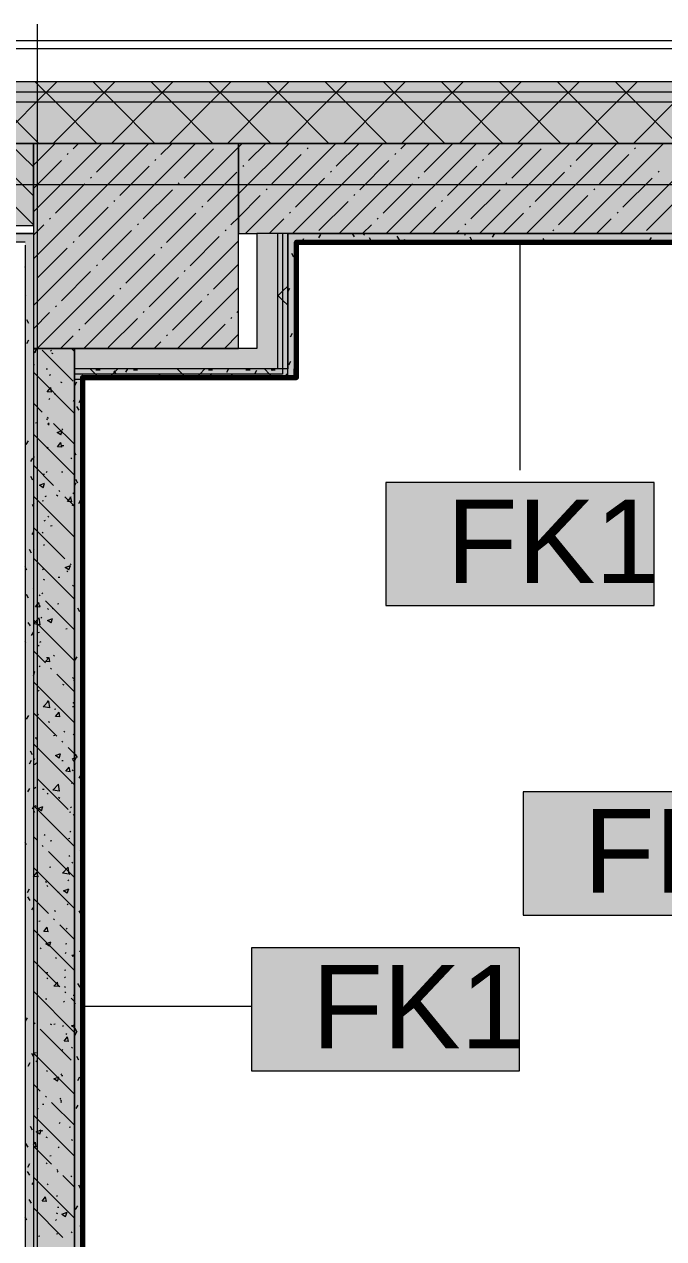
# Model space of a CAD drawing. Header units: millimetres. Extents: x -3817 to 677485, y -22715 to 103890.
# Drawn here: x 80871 to 82430, y 26342 to 29301 of the extents above; entities that cross this region are included whole.
import ezdxf

# ---------------------------------------------------------------- set-up
doc = ezdxf.new("R2010")
doc.units = ezdxf.units.MM
doc.layers.add('PDF _Геометрия', color=7, linetype='Continuous', true_color=0x1d1d1d)
doc.layers.add('PDF _Сплошная заливка', color=7, linetype='Continuous', true_color=0xffffff)
doc.layers.add('PDF _Текст', color=7, linetype='Continuous')
doc.styles.add('PDF GOST-Common', font='arial.ttf')

msp = doc.modelspace()

# ---------------------------------------------------------------- hatches: boundary and pattern name
at = {"layer": 'PDF _Сплошная заливка', "transparency": 33554559}
h = msp.add_hatch(color=256, dxfattribs=at)
h.paths.add_polyline_path([(85213.3, 29111.3), (85213.3, 29161.3), (80593.3, 29161.3), (80593.3, 29111.3), (84533.7, 29111.3)], flags=0)
h.paths.add_polyline_path([(70803.3, 29111.3), (71053.3, 29111.3), (71053.3, 29161.3), (68453.3, 29161.3), (68453.3, 29111.3), (70432.2, 29111.3)], flags=0)
h.paths.add_polyline_path([(73153.3, 29111.3), (74493.3, 29111.3), (74493.3, 29161.3), (73153.3, 29161.3)], flags=0)
h.paths.add_polyline_path([(77111.9, 29111.3), (77493.3, 29111.3), (77493.3, 29161.3), (76593.3, 29161.3), (76593.3, 29111.3)], flags=0)
h.paths.add_polyline_path([(60248.3, 29111.3), (61303.3, 29111.3), (61303.3, 29161.3), (60248.3, 29161.3)], flags=0)
h.paths.add_polyline_path([(66403.3, 29111.3), (67353.3, 29111.3), (67353.3, 29161.3), (66403.3, 29161.3)], flags=0)
h.paths.add_polyline_path([(57815.1, 29111.3), (57948.3, 29111.3), (57948.3, 29161.3), (57103.3, 29161.3), (57103.3, 29111.3), (57444.1, 29111.3)], flags=0)
h.paths.add_polyline_path([(51103.3, 29111.3), (52003.3, 29111.3), (52003.3, 29161.3), (51103.3, 29161.3)], flags=0)
h.paths.add_polyline_path([(55003.3, 29111.3), (55003.3, 29161.3), (54103.3, 29161.3), (54104.2, 29111.3), (54846.4, 29111.3)], flags=0)
h.paths.add_polyline_path([(49003.3, 29111.3), (49003.3, 29161.3), (47903.3, 29161.3), (47903.3, 29111.3), (48909, 29111.3)], flags=0)
h.paths.add_polyline_path([(44803.3, 29111.3), (44803.3, 29161.3), (42403.3, 29161.3), (42403.3, 29111.3), (44455.9, 29111.3)], flags=0)
h = msp.add_hatch(color=256, dxfattribs=at)
h.paths.add_polyline_path([(85213.3, 29011.3), (85213.3, 29111.3), (80593.3, 29111.3), (80593.3, 29011.3), (84533.7, 29011.3)], flags=0)
h.paths.add_polyline_path([(77493.3, 29011.3), (77493.3, 29111.3), (76593.3, 29111.3), (76593.3, 29011.3), (77111.9, 29011.3)], flags=0)
h.paths.add_polyline_path([(67353.3, 29011.3), (67353.3, 29013.3), (67321.3, 29013.3), (67321.3, 29021.3), (67353.3, 29021.3), (67353.3, 29111.3), (66403.3, 29111.3), (66403.3, 29011.3), (67321.3, 29011.3)], flags=0)
h.paths.add_polyline_path([(68485.3, 29011.3), (71053.3, 29011.3), (71053.3, 29111.3), (68453.3, 29111.3), (68453.3, 29021.3), (68485.3, 29021.3), (68485.3, 29013.3), (68453.3, 29011.3)], flags=0)
h.paths.add_polyline_path([(74283.3, 29011.3), (74493.3, 29011.3), (74493.3, 29111.3), (73153.3, 29111.3), (73153.3, 29011.3), (74143.2, 29011.3)], flags=0)
h.paths.add_polyline_path([(54403.3, 29011.3), (55003.3, 29011.3), (55003.3, 29111.3), (54103.3, 29111.3), (54104.2, 29011.3)], flags=0)
h.paths.add_polyline_path([(60783.9, 29011.3), (61303.3, 29011.3), (61303.3, 29111.3), (60248.3, 29111.3), (60248.3, 29011.3), (60412.8, 29011.3)], flags=0)
h.paths.add_polyline_path([(51103.3, 29011.3), (52003.3, 29011.3), (52003.3, 29111.3), (51103.3, 29111.3)], flags=0)
h.paths.add_polyline_path([(57103.3, 29011.3), (57948.3, 29011.3), (57948.3, 29111.3), (57103.3, 29111.3)], flags=0)
h.paths.add_polyline_path([(48403.3, 29011.3), (49003.3, 29011.3), (49003.3, 29111.3), (47903.3, 29111.3), (47903.3, 29011.3), (48166.8, 29011.3)], flags=0)
h.paths.add_polyline_path([(44803.3, 29011.3), (44803.3, 29111.3), (42403.3, 29111.3), (42403.3, 29011.3), (44455.9, 29011.3)], flags=0)
h = msp.add_hatch(color=256, dxfattribs=at)
h.paths.add_polyline_path([(80822.8, 28811.3), (80893.3, 28811.3), (80893.3, 29011.3), (80593.3, 29011.3), (80593.3, 28811.3)], flags=0)
h.paths.add_polyline_path([(73783.3, 28811.3), (73783.3, 29011.3), (73153.3, 29011.3), (73153.3, 28811.3), (73401, 28811.3)], flags=0)
h.paths.add_polyline_path([(74493.3, 28811.3), (74493.3, 29011.3), (74283.3, 29011.3), (74283.3, 28811.3)], flags=0)
h.paths.add_polyline_path([(76593.3, 28811.3), (76993.3, 28811.3), (76993.3, 29011.3), (76593.3, 29011.3)], flags=0)
h.paths.add_polyline_path([(68553.3, 28811.3), (70553.3, 28811.3), (70553.3, 29011.3), (68449.3, 29011.3), (68449.3, 28811.3)], flags=0)
h.paths.add_polyline_path([(67303.3, 28811.3), (67303.3, 29011.3), (67003.3, 29011.3), (67003.3, 28811.3), (67092.4, 28811.3)], flags=0)
h.paths.add_polyline_path([(60248.3, 28811.3), (60378.3, 28811.3), (60378.3, 29008.8), (60978.3, 29008.8), (60978.3, 28811.3), (61303.3, 28811.3), (61303.3, 29011.3), (60248.3, 29011.3), (60248.3, 28992.2)], flags=0)
h.paths.add_polyline_path([(54103.3, 28811.3), (54403.3, 28811.3), (54403.3, 29011.3), (54103.3, 29011.3)], flags=0)
h.paths.add_polyline_path([(57948.3, 28811.3), (57948.3, 29011.3), (57103.3, 29011.3), (57103.3, 28811.3), (57815.1, 28811.3)], flags=0)
h.paths.add_polyline_path([(43003.3, 28811.3), (44803.3, 28811.3), (44803.3, 29011.3), (43003.3, 29011.3)], flags=0)
h.paths.add_polyline_path([(52003.3, 28811.3), (52003.3, 29011.3), (51103.3, 29011.3), (51103.3, 28811.3), (51877.7, 28811.3)], flags=0)
h.paths.add_polyline_path([(47903.3, 28811.3), (48403.3, 28811.3), (48403.3, 29011.3), (47903.3, 29011.3)], flags=0)
for points in [[(80893.3, 28511.3), (81393.3, 28511.3), (81393.3, 29011.3), (80893.3, 29011.3), (80893.3, 28709.7)], [(83049.3, 28791.3), (83223.3, 28791.3), (83223.3, 28901.3), (84443.3, 28901.3), (84443.3, 29011.3), (81393.3, 29011.3), (81393.3, 28791.3), (81565, 28791.3)], [(80873.3, 24731.3), (80893.3, 24731.3), (80893.3, 28791.3), (80873.3, 28791.3), (80873.3, 24739.3)], [(81500.8, 28448.8), (81513.3, 28448.8), (81513.3, 28791.3), (81500.8, 28791.3), (81500.8, 28461.3)], [(81546.3, 28771.3), (83173.3, 28771.3), (83173.3, 28791.3), (81533.3, 28791.3), (81533.3, 28771.3)], [(81533.3, 28441.3), (81533.3, 28461.3), (80993.3, 28461.3), (80993.3, 28441.3), (81013.3, 28441.3)], [(80993.3, 25131.3), (81013.3, 25131.3), (81013.3, 28441.3), (80993.3, 28441.3), (80993.3, 27014.1)]]:
    msp.add_hatch(color=256, dxfattribs=at).paths.add_polyline_path(points)

# ---------------------------------------------------------------- linework, layer by layer
at = {"layer": 'PDF _Геометрия', "color": 253, "lineweight": 9, "true_color": 0xaaaaaa}
for points in [[(80903.3, 24972), (80903.3, 26801.5), (80903.3, 29301.5)], [(80408.8, 28911.3), (82443.3, 28911.3), (84943.3, 28911.3)]]:
    msp.add_lwpolyline(points, dxfattribs=at)
at = {"layer": 'PDF _Геометрия', "color": 9, "lineweight": 9, "true_color": 0xc0c0c0}
for points in [[(85453.3, 25749.3), (85371.3, 25749.3), (85371.3, 29261.3), (85366.3, 29261.3), (85213.3, 29261.3), (80593.3, 29261.3), (80593.3, 29011.3), (80593.3, 28811.3), (80893.3, 28811.3), (80893.3, 29011.3), (85213.3, 29011.3), (85213.3, 25591.3), (85363.3, 25591.3)], [(84343.3, 29011.3), (81393.3, 29011.3), (81393.3, 28791.3), (81438.3, 28791.3), (81438.3, 28511.3), (80993.3, 28511.3), (80993.3, 28436.3), (81513.3, 28436.3), (81513.3, 28448.8), (81513.3, 28511.3), (81513.3, 28791.3), (83173.3, 28791.3)], [(80893.3, 28811.3), (80893.3, 28791.3), (80573.3, 28791.3), (80593.3, 28791.3), (80593.3, 28771.3), (80593.3, 28791.3), (80873.3, 28791.3), (80893.3, 28791.3), (80893.3, 24731.3), (80893.3, 24711.3), (78723.3, 24711.3), (80893.3, 24711.3)], [(83173.3, 28791.3), (81533.3, 28791.3), (81513.3, 28791.3), (81513.3, 28461.3), (80993.3, 28461.3), (80993.3, 28441.3), (80993.3, 25131.3)], [(81533.3, 28441.3), (81533.3, 28461.3)]]:
    msp.add_lwpolyline(points, dxfattribs=at)
at = {"layer": 'PDF _Геометрия', "color": 7, "lineweight": 9}
for points in [[(85213.3, 29161.3), (85213.3, 29241.3), (80593.3, 29241.3)], [(85213.3, 29111.3), (85213.3, 29161.3), (80593.3, 29161.3)], [(85453.3, 25670.3), (85292.3, 25670.3), (85292.3, 29136.3), (80593.3, 29136.3)], [(85213.3, 29011.3), (85213.3, 29111.3), (80593.3, 29111.3)], [(80593.3, 28771.3), (80852.3, 28771.3), (80873.3, 28771.3)], [(81513.3, 28791.3), (81500.8, 28791.3), (81500.8, 28511.3), (81500.8, 28461.3), (81500.8, 28448.8), (80993.3, 28448.8)], [(81500.8, 28791.3), (81488.3, 28791.3), (81488.3, 28511.3), (81488.3, 28461.3), (80993.3, 28461.3)], [(81488.3, 28791.3), (81438.3, 28791.3)], [(81533.3, 28771.3), (81546.3, 28771.3), (83152.3, 28771.3)], [(82079.3, 28770.8), (82079.3, 28215)], [(80873.3, 28763.3), (80873.3, 24739.3)], [(81533.3, 28461.3), (81533.3, 28770.3)], [(81013.3, 28441.3), (81533.3, 28441.3)], [(81013.3, 25131.3), (81013.3, 25144.4), (81013.3, 28440.3)], [(81013.8, 26908.6), (81424.7, 26908.6)]]:
    msp.add_lwpolyline(points, dxfattribs=at)
at = {"layer": 'PDF _Геометрия', "lineweight": 9}
for points in [[(80893.3, 28883), (80764.9, 29011.3), (80664.9, 29111.3), (80614.9, 29161.3)], [(80906.3, 29011.3), (80806.3, 29111.3), (80756.3, 29161.3)], [(80800.5, 29011.3), (80900.5, 29111.3), (80950.5, 29161.3)], [(81047.8, 29011.3), (80947.8, 29111.3), (80897.8, 29161.3)], [(80942, 29011.3), (81042, 29111.3), (81092, 29161.3)], [(81189.2, 29011.3), (81089.2, 29111.3), (81039.2, 29161.3)], [(81083.4, 29011.3), (81183.4, 29111.3), (81233.4, 29161.3)], [(81330.6, 29011.3), (81230.6, 29111.3), (81180.6, 29161.3)], [(81224.8, 29011.3), (81324.8, 29111.3), (81374.8, 29161.3)], [(81472, 29011.3), (81372, 29111.3), (81322, 29161.3)], [(81366.2, 29011.3), (81466.2, 29111.3), (81516.2, 29161.3)], [(81613.4, 29011.3), (81513.4, 29111.3), (81463.4, 29161.3)], [(81507.6, 29011.3), (81607.6, 29111.3), (81657.6, 29161.3)], [(81754.9, 29011.3), (81654.9, 29111.3), (81604.9, 29161.3)], [(81649.1, 29011.3), (81749.1, 29111.3), (81799.1, 29161.3)], [(81896.3, 29011.3), (81796.3, 29111.3), (81746.3, 29161.3)], [(81790.5, 29011.3), (81890.5, 29111.3), (81940.5, 29161.3)], [(82037.7, 29011.3), (81937.7, 29111.3), (81887.7, 29161.3)], [(81931.9, 29011.3), (82031.9, 29111.3), (82081.9, 29161.3)], [(82179.1, 29011.3), (82079.1, 29111.3), (82029.1, 29161.3)], [(82073.3, 29011.3), (82173.3, 29111.3), (82223.3, 29161.3)], [(82320.5, 29011.3), (82220.5, 29111.3), (82170.5, 29161.3)], [(82214.7, 29011.3), (82314.7, 29111.3), (82364.7, 29161.3)], [(82462, 29011.3), (82362, 29111.3), (82312, 29161.3)], [(82356.2, 29011.3), (82456.2, 29111.3), (82506.2, 29161.3)], [(80893.3, 28812.3), (80694.2, 29011.3)], [(80893.3, 28953.7), (80835.6, 29011.3)], [(80893.3, 28958.2), (80946.4, 29011.3)], [(80893.3, 28844.2), (81060.5, 29011.3)], [(80893.3, 28730.1), (81174.5, 29011.3)], [(80893.3, 28616.1), (81288.6, 29011.3)], [(80902.6, 28511.3), (81393.3, 29002), (81402.6, 29011.3)], [(80990.1, 28998), (81003.4, 29011.3)], [(81016.7, 28511.3), (81393.3, 28888), (81516.7, 29011.3)], [(81047.2, 28941), (81117.5, 29011.3)], [(81204, 28983.8), (81231.5, 29011.3)], [(81410.7, 28791.3), (81630.7, 29011.3)], [(81417.8, 28969.5), (81459.6, 29011.3)], [(81524.8, 28791.3), (81744.8, 29011.3)], [(81631.7, 28955.3), (81687.7, 29011.3)], [(81638.8, 28791.3), (81858.8, 29011.3)], [(81752.9, 28791.3), (81972.9, 29011.3)], [(81788.5, 28998), (81801.8, 29011.3)], [(81845.5, 28941), (81915.8, 29011.3)], [(81866.9, 28791.3), (82086.9, 29011.3)], [(81981, 28791.3), (82201, 29011.3)], [(82002.3, 28983.8), (82029.9, 29011.3)], [(82095, 28791.3), (82315, 29011.3)], [(82209.1, 28791.3), (82429.1, 29011.3)], [(82216.2, 28969.5), (82258, 29011.3)], [(82323.1, 28791.3), (82543.1, 29011.3)], [(80975.9, 28983.8), (80978.2, 28986.2)], [(81261, 28926.8), (81332.3, 28998)], [(81474.8, 28912.5), (81546.1, 28983.8)], [(81560.4, 28998), (81562.7, 29000.4)], [(81774.2, 28983.8), (81776.6, 28986.2)], [(82059.3, 28926.8), (82130.6, 28998)], [(82273.2, 28912.5), (82344.5, 28983.8)], [(82358.7, 28998), (82361.1, 29000.4)], [(80893.3, 28901.2), (80961.6, 28969.5)], [(81104.2, 28884), (81175.5, 28955.3)], [(81189.7, 28969.5), (81192.1, 28971.9)], [(81403.6, 28955.3), (81405.9, 28957.6)], [(81688.7, 28898.3), (81760, 28969.5)], [(81902.5, 28884), (81973.8, 28955.3)], [(81988.1, 28969.5), (81990.4, 28971.9)], [(82201.9, 28955.3), (82204.3, 28957.6)], [(81032.9, 28926.8), (81035.3, 28929.1)], [(81318, 28869.7), (81389.3, 28941)], [(81531.9, 28855.5), (81603.1, 28926.8)], [(81617.4, 28941), (81619.8, 28943.4)], [(81831.2, 28926.8), (81833.6, 28929.1)], [(82116.4, 28869.7), (82187.6, 28941)], [(82330.2, 28855.5), (82401.5, 28926.8)], [(82415.7, 28941), (82418.1, 28943.4)], [(80947.4, 28841.2), (81018.6, 28912.5)], [(81161.2, 28827), (81232.5, 28898.3)], [(81246.7, 28912.5), (81249.1, 28914.9)], [(81460.6, 28898.3), (81463, 28900.6)], [(81745.7, 28841.2), (81817, 28912.5)], [(81959.6, 28827), (82030.8, 28898.3)], [(82045.1, 28912.5), (82047.5, 28914.9)], [(82258.9, 28898.3), (82261.3, 28900.6)], [(81089.9, 28869.7), (81092.3, 28872.1)], [(81375, 28812.7), (81393.3, 28830.9), (81446.3, 28884)], [(81588.9, 28798.5), (81660.2, 28869.7)], [(81674.4, 28884), (81676.8, 28886.4)], [(81888.3, 28869.7), (81890.6, 28872.1)], [(82173.4, 28812.7), (82244.7, 28884)], [(82387.2, 28798.5), (82458.5, 28869.7)], [(81004.4, 28784.2), (81075.7, 28855.5)], [(81218.2, 28769.9), (81289.5, 28841.2)], [(81303.8, 28855.5), (81306.1, 28857.9)], [(81517.6, 28841.2), (81520, 28843.6)], [(81809.9, 28791.3), (81874, 28855.5)], [(82038, 28791.3), (82087.9, 28841.2)], [(82102.1, 28855.5), (82104.5, 28857.9)], [(82316, 28841.2), (82318.3, 28843.6)], [(80893.3, 28787.1), (80918.9, 28812.7)], [(80933.1, 28827), (80935.5, 28829.3)], [(81147, 28812.7), (81149.3, 28815.1)], [(81360.8, 28798.5), (81363.2, 28800.8)], [(81467.7, 28791.3), (81503.4, 28827)], [(81695.8, 28791.3), (81717.2, 28812.7)], [(81731.5, 28827), (81733.8, 28829.3)], [(81945.3, 28812.7), (81947.7, 28815.1)], [(82159.1, 28798.5), (82161.5, 28800.8)], [(82266.1, 28791.3), (82301.7, 28827)], [(80990.1, 28769.9), (80992.5, 28772.3)], [(81061.4, 28727.2), (81132.7, 28798.5)], [(81130.7, 28511.3), (81393.3, 28773.9)], [(81275.3, 28712.9), (81346.5, 28784.2)], [(81923.9, 28791.3), (81931, 28798.5)], [(80904.6, 28684.4), (80975.9, 28755.7)], [(81118.4, 28670.2), (81189.7, 28741.4)], [(81204, 28755.7), (81206.3, 28758.1)], [(81047.2, 28712.9), (81049.5, 28715.3)], [(81332.3, 28655.9), (81393.3, 28716.9)], [(80961.6, 28627.4), (81032.9, 28698.7)], [(81175.5, 28613.1), (81246.7, 28684.4)], [(81261, 28698.7), (81263.4, 28701)], [(81104.2, 28655.9), (81106.6, 28658.3)], [(81244.8, 28511.3), (81393.3, 28659.9)], [(81488.3, 28638.4), (81500.8, 28650.9), (81513.3, 28663.4)], [(81018.6, 28570.4), (81089.9, 28641.6)], [(81232.5, 28556.1), (81303.8, 28627.4)], [(81318, 28641.6), (81320.4, 28644)], [(81513.3, 28616.6), (81500.8, 28629.1), (81488.3, 28641.6)], [(80893.3, 28559), (80933.1, 28598.9)], [(80947.4, 28613.1), (80949.7, 28615.5)], [(81161.2, 28598.9), (81163.6, 28601.2)], [(81389.3, 28598.9), (81393.3, 28602.8)], [(81075.7, 28513.3), (81147, 28584.6)], [(81301.8, 28511.3), (81360.8, 28570.4)], [(81375, 28584.6), (81377.4, 28587)], [(80959.6, 28511.3), (80990.1, 28541.8)], [(81004.4, 28556.1), (81006.8, 28558.5)], [(81218.2, 28541.8), (81220.6, 28544.2)], [(81358.8, 28511.3), (81393.3, 28545.8)], [(81187.7, 28511.3), (81204, 28527.6)], [(81057.1, 28436.3), (81044.6, 28448.8), (81032.1, 28461.3)], [(81074.1, 28436.3), (81086.6, 28448.8), (81099.1, 28461.3)], [(81269.2, 28436.3), (81256.7, 28448.8), (81244.2, 28461.3)], [(81286.2, 28436.3), (81298.7, 28448.8), (81311.2, 28461.3)], [(81481.3, 28436.3), (81468.8, 28448.8), (81456.3, 28461.3)], [(81498.3, 28436.3), (81510.8, 28448.8), (81513.3, 28451.3)]]:
    msp.add_lwpolyline(points, dxfattribs=at)
at = {"layer": 'PDF _Геометрия', "color": 7, "lineweight": 9}
for points in [[(80893.3, 29011.3), (80593.3, 29011.3)], [(81393.3, 28511.3), (81393.3, 29011.3), (80893.3, 29011.3), (80893.3, 28511.3)], [(82405.9, 28184.9), (81752.7, 28184.9), (81752.7, 27884.9), (82405.9, 27884.9)], [(82740.3, 27430.3), (82087.1, 27430.3), (82087.1, 27130.3), (82740.3, 27130.3)], [(82077.8, 27050.5), (81424.7, 27050.5), (81424.7, 26750.5), (82077.8, 26750.5)]]:
    msp.add_lwpolyline(points, close=True, dxfattribs=at)
at = {"layer": 'PDF _Геометрия', "color": 231, "lineweight": 70, "true_color": 0xff80c0}
for points in [[(81493.3, 24731.3), (81493.3, 24732.3), (81414.3, 24732.3), (81414.3, 25131.3), (81414.3, 25132.3), (81014.3, 25132.3), (81014.3, 28440.3), (81013.3, 28440.3), (81533.3, 28440.3), (81534.3, 28440.3), (81534.3, 28770.3), (83152.3, 28770.3), (83152.3, 28511.3), (83153.3, 28511.3), (83153.3, 28771.3)], [(81533.3, 28461.3), (81533.3, 28441.3)]]:
    msp.add_lwpolyline(points, dxfattribs=at)
at = {"layer": 'PDF _Геометрия', "color": 231, "lineweight": 9, "true_color": 0xff80c0}
for points in [[(83153.3, 28771.3), (83152.3, 28771.3), (81546.3, 28771.3), (81533.3, 28771.3), (81533.3, 28770.3), (81533.3, 28461.3)], [(81533.3, 28441.3), (81013.3, 28441.3), (81013.3, 28440.3), (81013.3, 25144.4), (81013.3, 25131.3), (81014.3, 25131.3)]]:
    msp.add_lwpolyline(points, dxfattribs=at)
at = {"layer": 'PDF _Геометрия', "color": 253, "lineweight": 9, "true_color": 0x9b9b9b}
for points in [[(81551.8, 28778.2), (81547.8, 28771.3)], [(81593.4, 28789.3), (81588.4, 28780.6)], [(81675.7, 28783.5), (81671.2, 28791.3)], [(81700.1, 28791.3), (81698, 28787.7)], [(81717.3, 28772.4), (81712.3, 28781.1)], [(81785.4, 28776.5), (81780.3, 28785.2)], [(81797.5, 28777.1), (81794.2, 28771.3)], [(81823.5, 28771.3), (81822, 28774)], [(81865.5, 28773), (81864.6, 28771.3)], [(81946.5, 28791.3), (81943.8, 28786.6)], [(81963.1, 28773.5), (81958, 28782.2)], [(82016.8, 28791.2), (82011.8, 28782.5)], [(82111.3, 28771.9), (82110.9, 28771.3)], [(82140.3, 28771.3), (82135.7, 28779.2)], [(82245.9, 28771.3), (82245.4, 28772.1)], [(82398.6, 28782), (82393.6, 28773.2)], [(81528.5, 28733.7), (81523.4, 28742.4)], [(80874.5, 28708.1), (80873.3, 28710.4)], [(81517.2, 28657.3), (81513.3, 28650.5)], [(80874.4, 28641.3), (80873.3, 28639.3)], [(81533.3, 28603.5), (81531.6, 28606.4)], [(80882.7, 28572.1), (80877.7, 28580.8)], [(81524.3, 28547.7), (81519.2, 28539)], [(80881.5, 28531.6), (80876.5, 28522.9)], [(81514.3, 28514.4), (81513.3, 28516.2)], [(81520.2, 28479.6), (81515.2, 28470.9)], [(81045.7, 28459.4), (81055.8, 28459.4)], [(81095, 28448.3), (81089.9, 28457)], [(81122.5, 28461.3), (81118.1, 28453.8)], [(81134.2, 28441.3), (81131.6, 28445.8)], [(81137.2, 28459.4), (81147.2, 28459.4)], [(81204.6, 28441.3), (81199.6, 28449.9)], [(81320.1, 28459.4), (81330.1, 28459.4)], [(81327.2, 28450.3), (81322.2, 28441.5)], [(81368.8, 28461.3), (81363.8, 28452.7)], [(81380.5, 28441.3), (81377.3, 28446.9)], [(81411.5, 28459.4), (81421.6, 28459.4)], [(81436.9, 28457.3), (81431.9, 28448.6)], [(81472.5, 28459.4), (81482.5, 28459.4)], [(81476.8, 28457.5), (81474.6, 28461.3)], [(80998.2, 28429), (80993.3, 28420.4)], [(81009.4, 28387.4), (81004.4, 28378.7)], [(81013.3, 28406.9), (81010.8, 28411.2)], [(81004.6, 28360.9), (80999.6, 28369.6)], [(80993.3, 28337.5), (80994.8, 28337.5)], [(80993.5, 28319.3), (80993.3, 28319.6)], [(80880.4, 28285.9), (80875.4, 28277.2)], [(80993.3, 28276.5), (80994.8, 28276.5)], [(80891.6, 28244.3), (80886.5, 28235.5)], [(80997.6, 28251.2), (80993.3, 28258.7)], [(80892, 28190.3), (80886.9, 28199)], [(80993.3, 28185.1), (80994.8, 28185.1)], [(80997.1, 28183.3), (80993.3, 28176.6)], [(81001.6, 28183.2), (80996.6, 28191.9)], [(80893.3, 28127.1), (80891, 28130.9)], [(81008.3, 28141.7), (81003.3, 28132.9)], [(80893.3, 28064.3), (80889.5, 28057.8)], [(80889, 28012.6), (80884, 28021.3)], [(80993.3, 28002.2), (80994.8, 28002.2)], [(80877.8, 27970.9), (80873.3, 27978.8)], [(80993.3, 27941.3), (80994.8, 27941.3)], [(80881.9, 27902.9), (80876.9, 27911.6)], [(81006.8, 27869.4), (81001.8, 27878.1)], [(80886, 27834.9), (80881, 27843.6)], [(80993.3, 27849.8), (80994.8, 27849.8)], [(80874.8, 27793.2), (80873.3, 27796)], [(80893.3, 27820.5), (80888.4, 27812.1)], [(80999, 27759.9), (80994, 27751.1)], [(81013.3, 27736.4), (81010, 27742.1)], [(80993.3, 27666.9), (80994.8, 27666.9)], [(80881.2, 27616.7), (80876.2, 27608)], [(80993.3, 27606), (80994.8, 27606)], [(80891.2, 27521.1), (80886.1, 27529.8)], [(80888.3, 27507.1), (80883.2, 27498.3)], [(80993.3, 27514.5), (80994.8, 27514.5)], [(80997.9, 27514.1), (80993.3, 27506)], [(81000.8, 27514), (80995.8, 27522.7)], [(81009.1, 27472.5), (81004.1, 27463.8)], [(80884.2, 27439), (80879.2, 27430.3)], [(80893.3, 27393.8), (80890.3, 27388.7)], [(81013.3, 27357.8), (81011.1, 27354.1)], [(80993.3, 27331.7), (80994.8, 27331.7)], [(80877, 27301.8), (80873.3, 27308.3)], [(81012.1, 27294.8), (81007.1, 27286.1)], [(80993.3, 27270.7), (80994.8, 27270.7)], [(80883.1, 27193.3), (80878.1, 27184.6)], [(80885.2, 27165.7), (80880.2, 27174.4)], [(80993.3, 27179.3), (80994.8, 27179.3)], [(80893.3, 27149.9), (80889.2, 27142.9)], [(81010.1, 27132.2), (81005.1, 27140.9)], [(81013.3, 27065.8), (81009.2, 27072.9)], [(81011, 27049.1), (81006, 27040.3)], [(80993.3, 26996.4), (80994.8, 26996.4)], [(81013.3, 27004.8), (81013.2, 27004.9)], [(81007.1, 26954.5), (81002.1, 26963.2)], [(80993.3, 26935.4), (80994.8, 26935.4)], [(80996, 26912.9), (80993.3, 26917.6)], [(80877.9, 26879.5), (80873.3, 26871.5)], [(81000, 26844.9), (80995, 26853.6)], [(80993.3, 26844), (80994.8, 26844)], [(80998.7, 26845), (80993.7, 26836.2)], [(80873.8, 26811.5), (80873.3, 26810.5)], [(80893.3, 26786), (80889.4, 26792.6)], [(80885, 26769.8), (80880, 26761.1)], [(81004.1, 26776.8), (80999.1, 26785.5)], [(81005.8, 26735.3), (81000.8, 26726.6)], [(80993.3, 26661.1), (80994.8, 26661.1)], [(81001.7, 26667.2), (80996.7, 26658.5)], [(80891.5, 26606.2), (80886.4, 26614.9)], [(81012.9, 26625.6), (81007.9, 26616.9)], [(80993.3, 26600.1), (80994.8, 26600.1)], [(80880.3, 26564.6), (80875.3, 26573.3)], [(80883.9, 26524.1), (80878.9, 26515.4)], [(80884.4, 26496.5), (80879.4, 26505.2)], [(80993.3, 26508.7), (80994.8, 26508.7)], [(80893.3, 26479.4), (80890, 26473.8)], [(81009.3, 26463.1), (81004.3, 26471.8)], [(80888.5, 26428.5), (80883.4, 26437.2)], [(81000.6, 26421.5), (80995.6, 26412.8)], [(80877.3, 26386.9), (80873.3, 26393.9)], [(81011.8, 26379.9), (81006.8, 26371.2)]]:
    msp.add_lwpolyline(points, dxfattribs=at)
at = {"layer": 'PDF _Геометрия', "color": 252, "lineweight": 9, "true_color": 0x878787}
for points in [[(80893.3, 28509.1), (80899, 28511.3)], [(80897.4, 28501.3), (80900.8, 28511.3)], [(80990.5, 28431.5), (80915.1, 28506.9)], [(80935.3, 28505.4), (80937.9, 28507.4)], [(80993.3, 28504.1), (80986, 28511.3)], [(80893.3, 28504.2), (80897.4, 28501.4)], [(80937.6, 28500.8), (80940.5, 28499)], [(80993.3, 28353.2), (80893.3, 28453.2)], [(80893.7, 28473), (80896.2, 28470.7)], [(80924.6, 28461.4), (80927.9, 28461.9)], [(80933.1, 28446.2), (80935.8, 28448.2)], [(80992, 28470.3), (80993.3, 28470.4)], [(80937.7, 28404.8), (80927.1, 28405.7), (80935.7, 28415.9)], [(80937.7, 28404.7), (80935.7, 28415.8)], [(80959.7, 28430.3), (80962.5, 28428.5)], [(80931, 28387), (80933.6, 28389)], [(80945.2, 28400.2), (80948.5, 28400.6)], [(80915.1, 28356), (80893.3, 28377.8)], [(80990.1, 28384.7), (80992.6, 28382.5)], [(80898.4, 28330), (80901.7, 28330.5)], [(80925.1, 28339.5), (80927.9, 28337.7)], [(80930.1, 28341), (80927.6, 28343.5)], [(80928.8, 28327.8), (80931.5, 28329.8)], [(80929, 28327.9), (80931.5, 28325.6)], [(80993.3, 28277.8), (80942.7, 28328.4)], [(80993.3, 28202.4), (80893.3, 28302.4)], [(80960.3, 28300.9), (80951.5, 28306.8), (80963.9, 28311.6)], [(80960.3, 28300.8), (80963.9, 28311.5)], [(80962.5, 28315.6), (80965.4, 28313.8)], [(80926.6, 28268.6), (80929.3, 28270.7)], [(80962.4, 28271), (80951.8, 28271.9), (80960.3, 28282.2)], [(80962.4, 28271), (80960.4, 28282.1)], [(80963.9, 28274.7), (80967.3, 28275.1)], [(80893.3, 28247.8), (80895.7, 28245.6)], [(80984.6, 28245.1), (80987.4, 28243.3)], [(80942.7, 28177.5), (80893.3, 28227)], [(80924.5, 28209.4), (80927.1, 28211.5)], [(80961.7, 28210.4), (80965, 28210.9)], [(80917, 28171.9), (80908.2, 28177.9), (80920.6, 28182.7)], [(80917.1, 28171.9), (80920.7, 28182.6)], [(80917.2, 28204.6), (80920.5, 28205)], [(80993.3, 28051.5), (80893.3, 28151.5)], [(80922.3, 28150.2), (80925, 28152.3)], [(80950, 28154.2), (80952.8, 28152.4)], [(80957.8, 28162.4), (80955.3, 28164.9)], [(80993.3, 28127), (80970.4, 28149.9)], [(80982.2, 28149.2), (80985.6, 28149.6)], [(80989.6, 28159.6), (80992, 28157.3)], [(80893.3, 28133.9), (80895.4, 28132.6)], [(80914.9, 28140.3), (80918.2, 28140.7)], [(80987.1, 28137.3), (80976.4, 28138.2), (80985, 28148.4)], [(80987.1, 28137.2), (80985, 28148.4)], [(80987.5, 28130.4), (80990.3, 28128.6)], [(80920.1, 28091.1), (80922.8, 28093.1)], [(80928.5, 28102.7), (80931, 28100.5)], [(80970.4, 27999), (80894.9, 28074.4)], [(80914.6, 28063.9), (80917.4, 28062.1)], [(80935.5, 28079), (80938.8, 28079.5)], [(80918, 28031.9), (80920.6, 28033.9)], [(80893.3, 28022.2), (80895.2, 28020.4)], [(80993.3, 27900.6), (80893.3, 28000.6)], [(80915.8, 27972.7), (80918.5, 27974.7)], [(80979.9, 27971.4), (80971.1, 27977.4), (80983.5, 27982.2)], [(80979.9, 27971.4), (80983.5, 27982.1)], [(80985.5, 27983.9), (80982.9, 27986.4)], [(80917.5, 27949.1), (80920.3, 27947.3)], [(80954.2, 27953.6), (80957.5, 27954)], [(80974.9, 27969), (80977.7, 27967.2)], [(80894.9, 27923.6), (80893.3, 27925.2)], [(80913.7, 27913.5), (80916.3, 27915.5)], [(80989, 27934.4), (80991.5, 27932.2)], [(80908.9, 27881), (80898.2, 27881.9), (80906.8, 27892.1)], [(80908.9, 27880.9), (80906.8, 27892)], [(80907.4, 27883.4), (80910.7, 27883.9)], [(80910, 27908.5), (80907.5, 27911)], [(80993.3, 27825.2), (80922.6, 27895.9)], [(80951.9, 27889.3), (80955.3, 27889.7)], [(80909.8, 27837.8), (80894, 27840.3), (80907.8, 27854.7)], [(80909.8, 27837.8), (80907.8, 27854.7)], [(80911.5, 27854.3), (80914.2, 27856.3)], [(80936.6, 27842.5), (80927.8, 27848.5), (80940.2, 27853.2)], [(80928, 27877.6), (80930.4, 27875.3)], [(80936.7, 27842.4), (80940.3, 27853.2)], [(80939.5, 27878.6), (80942.3, 27876.8)], [(80993.3, 27749.8), (80893.3, 27849.8)], [(80972.5, 27828), (80975.8, 27828.5)], [(80893.3, 27796.6), (80894.6, 27795.3)], [(80905.2, 27819.2), (80908.5, 27819.6)], [(80909.3, 27795.1), (80912, 27797.2)], [(80922.6, 27745), (80893.3, 27774.4)], [(80904.9, 27787.8), (80907.7, 27786)], [(80907.2, 27735.9), (80909.8, 27738)], [(80933.5, 27747.2), (80922.9, 27748.1), (80931.5, 27758.4)], [(80925.7, 27757.9), (80929.1, 27758.3)], [(80933.6, 27747.2), (80931.5, 27758.3)], [(80942.4, 27763.9), (80945.2, 27762.1)], [(80893.3, 27722.9), (80897, 27724.3)], [(80893.3, 27713.6), (80893.4, 27713.6)], [(80893.4, 27713.5), (80897, 27724.2)], [(80937.7, 27729.9), (80935.2, 27732.5)], [(80993.3, 27674.4), (80950.3, 27717.4)], [(80988.5, 27709.3), (80991, 27707)], [(80993.3, 27598.9), (80893.3, 27698.9)], [(80905, 27676.7), (80907.7, 27678.8)], [(80964.4, 27693.4), (80967.3, 27691.6)], [(80991.2, 27702.6), (80993.3, 27702.8)], [(80933.3, 27635.2), (80917.5, 27637.7), (80931.4, 27652.1)], [(80927.4, 27652.4), (80929.9, 27650.2)], [(80933.4, 27635.1), (80931.4, 27652)], [(80993.3, 27646.2), (80990.7, 27647.9), (80993.3, 27648.9)], [(80950.3, 27566.5), (80893.3, 27623.5)], [(80902.9, 27617.5), (80905.5, 27619.6)], [(80944.5, 27632.4), (80947.8, 27632.9)], [(80958.2, 27613.5), (80947.6, 27614.4), (80956.2, 27624.6)], [(80958.2, 27613.4), (80956.2, 27624.6)], [(80989, 27638.3), (80992.3, 27638.7)], [(80992.7, 27628.9), (80993.3, 27629.4)], [(80929.8, 27602.5), (80932.6, 27600.7)], [(80893.3, 27570.9), (80894.1, 27570.2)], [(80897.7, 27562.3), (80901, 27562.7)], [(80900.7, 27558.4), (80903.4, 27560.4)], [(80942.2, 27568.2), (80945.5, 27568.6)], [(80967.3, 27578.6), (80970.1, 27576.8)], [(80990.5, 27569.7), (80993.2, 27571.8)], [(80993.3, 27448), (80893.3, 27548)], [(80965.3, 27551.4), (80962.8, 27553.9)], [(80993.3, 27523.5), (80977.9, 27538.8)], [(80894.4, 27512.1), (80897.3, 27510.3)], [(80895.4, 27498), (80898.8, 27498.5)], [(80898.5, 27499.2), (80901.2, 27501.2)], [(80956.2, 27513), (80947.4, 27519), (80959.9, 27523.8)], [(80956.3, 27513), (80959.9, 27523.7)], [(80962.8, 27506.9), (80966.1, 27507.3)], [(80988.3, 27510.5), (80991, 27512.6)], [(80989.4, 27508.1), (80992.2, 27506.3)], [(80982.9, 27479.7), (80972.3, 27480.7), (80980.8, 27490.9)], [(80982.9, 27479.7), (80980.9, 27490.8)], [(80988, 27484.1), (80990.5, 27481.9)], [(80896.4, 27440), (80899, 27442)], [(80977.9, 27388), (80902.5, 27463.4)], [(80956.9, 27432.6), (80941.1, 27435), (80955, 27449.5)], [(80956.9, 27432.5), (80955, 27449.4)], [(80986.2, 27451.4), (80988.8, 27453.4)], [(80916, 27436.8), (80919.3, 27437.2)], [(80926.9, 27427.3), (80929.4, 27425)], [(80954.7, 27417.3), (80957.6, 27415.5)], [(80993.3, 27297.2), (80893.3, 27397.2)], [(80894.2, 27380.8), (80896.9, 27382.8)], [(80897.3, 27397.4), (80900.1, 27395.6)], [(80913, 27384.1), (80904.1, 27390.1), (80916.6, 27394.9)], [(80913, 27384), (80916.6, 27394.8)], [(80981.5, 27381.4), (80984.8, 27381.9)], [(80984, 27392.2), (80986.7, 27394.2)], [(80992.2, 27393.4), (80993.3, 27392.7)], [(80993, 27372.9), (80990.5, 27375.4)], [(80893.3, 27345.3), (80893.6, 27345)], [(80893.3, 27322.5), (80894.7, 27323.6)], [(80902.5, 27312.5), (80893.3, 27321.8)], [(80919.4, 27326.9), (80922.2, 27325.1)], [(80981.9, 27333), (80984.5, 27335)], [(80917.6, 27297.5), (80915.1, 27300)], [(80934.7, 27311.3), (80938.1, 27311.8)], [(80979.3, 27317.2), (80982.6, 27317.6)], [(80993.3, 27221.8), (80930.1, 27284.9)], [(80979.7, 27273.8), (80982.3, 27275.8)], [(80993.3, 27146.3), (80893.3, 27246.3)], [(80904.7, 27223.4), (80894.1, 27224.3), (80902.6, 27234.6)], [(80904.7, 27223.4), (80902.7, 27234.5)], [(80932.5, 27247), (80935.8, 27247.5)], [(80980.5, 27229.9), (80964.7, 27232.4), (80978.5, 27246.8)], [(80980.5, 27229.9), (80978.5, 27246.8)], [(80979.6, 27232), (80982.5, 27230.2)], [(80987.5, 27259), (80989.9, 27256.7)], [(80922.2, 27212.2), (80925, 27210.4)], [(80926.4, 27202.1), (80928.9, 27199.9)], [(80977.5, 27214.6), (80980.2, 27216.6)], [(80953, 27185.8), (80956.4, 27186.2)], [(80975.9, 27183.6), (80967, 27189.6), (80979.5, 27194.3)], [(80975.9, 27183.5), (80979.5, 27194.3)], [(80930.1, 27134), (80893.3, 27170.9)], [(80975.4, 27155.4), (80978, 27157.5)], [(80906.3, 27115.7), (80909.6, 27116.1)], [(80945.2, 27118.9), (80942.7, 27121.4)], [(80944.3, 27141.7), (80947.1, 27139.9)], [(80993.3, 26995.4), (80893.3, 27095.4)], [(80929.4, 27089.7), (80918.7, 27090.6), (80927.3, 27100.8)], [(80929.4, 27089.6), (80927.3, 27100.8)], [(80993.3, 27070.9), (80957.8, 27106.4)], [(80973.2, 27096.2), (80975.9, 27098.3)], [(80932.6, 27054.7), (80923.8, 27060.6), (80936.2, 27065.4)], [(80932.6, 27054.6), (80936.2, 27065.3)], [(80971.8, 27060.3), (80975.1, 27060.8)], [(80909.6, 27050.8), (80912.5, 27049)], [(80947.1, 27026.9), (80950, 27025.1)], [(80971, 27037), (80973.7, 27039.1)], [(80986.9, 27033.8), (80989.4, 27031.6)], [(80993.3, 27029), (80988.2, 27029.8), (80993.3, 27035)], [(80957.8, 26955.5), (80893.3, 27020)], [(80969.5, 26996), (80972.8, 26996.5)], [(80925, 26990.2), (80928.3, 26990.6)], [(80925.9, 26977), (80928.3, 26974.7)], [(80954, 26955.9), (80943.4, 26956.9), (80952, 26967.1)], [(80954.1, 26955.9), (80952, 26967)], [(80968.9, 26977.9), (80971.5, 26979.9)], [(80993.3, 26844.5), (80893.3, 26944.5)], [(80969.2, 26956.4), (80972, 26954.6)], [(80972.9, 26940.4), (80970.4, 26942.9)], [(80922.7, 26925.9), (80926.1, 26926.4)], [(80966.7, 26918.7), (80969.4, 26920.7)], [(80993.3, 26920), (80985.5, 26927.8)], [(80990.1, 26934.8), (80993.3, 26935.2)], [(80897.5, 26865), (80894.9, 26867.5)], [(80985.5, 26777), (80910, 26852.4)], [(80934.6, 26865.6), (80937.4, 26863.8)], [(80943.3, 26864.7), (80946.6, 26865.1)], [(80964.6, 26859.5), (80967.2, 26861.5)], [(80993.3, 26855.6), (80986.6, 26860.1), (80993.3, 26862.7)], [(80978.7, 26822.2), (80968.1, 26823.1), (80976.7, 26833.3)], [(80972.1, 26841.7), (80974.9, 26839.9)], [(80978.7, 26822.1), (80976.7, 26833.3)], [(80993.3, 26693.7), (80893.3, 26793.7)], [(80896.5, 26794.5), (80899.9, 26795)], [(80962.4, 26800.3), (80965.1, 26802.3)], [(80986.4, 26808.7), (80988.9, 26806.4)], [(80899.2, 26775.2), (80902, 26773.4)], [(80925.3, 26751.9), (80927.8, 26749.6)], [(80952.2, 26725.2), (80943.4, 26731.2), (80955.8, 26736)], [(80952.2, 26725.1), (80955.8, 26735.9)], [(80960.2, 26741.1), (80962.9, 26743.1)], [(80962.1, 26739.2), (80965.4, 26739.6)], [(80910, 26701.5), (80893.3, 26718.3)], [(80915.3, 26669.1), (80918.6, 26669.5)], [(80925.1, 26686.4), (80922.6, 26689)], [(80993.3, 26618.3), (80937.7, 26673.9)], [(80958.1, 26681.9), (80960.7, 26684)], [(80959.5, 26680.3), (80962.3, 26678.5)], [(80959.8, 26674.9), (80963.1, 26675.4)], [(80993.3, 26689.3), (80992.8, 26689.4), (80993.3, 26690)], [(80993.2, 26689.6), (80993.3, 26689.6)], [(80993.3, 26542.8), (80893.3, 26642.8)], [(80902.1, 26660.4), (80904.9, 26658.6)], [(80955.9, 26622.7), (80958.6, 26624.8)], [(80980.4, 26613.7), (80983.7, 26614.1)], [(80908.9, 26596.3), (80900.1, 26602.2), (80912.5, 26607)], [(80909, 26596.2), (80912.6, 26607)], [(80913, 26604.8), (80916.3, 26605.2)], [(80924.1, 26589.9), (80926.9, 26588.1)], [(80985.9, 26583.5), (80988.4, 26581.3)], [(80893.3, 26570.8), (80898.5, 26577)], [(80937.7, 26523), (80893.3, 26567.4)], [(80893.3, 26566.5), (80900.5, 26565.9)], [(80900.5, 26565.8), (80898.5, 26577)], [(80953.7, 26563.5), (80956.4, 26565.6)], [(80924.8, 26526.7), (80927.3, 26524.4)], [(80933.6, 26543.5), (80936.9, 26544)], [(80993.3, 26391.9), (80893.3, 26491.9)], [(80952.8, 26507.9), (80950.3, 26510.4)], [(80951.6, 26504.3), (80954.2, 26506.4)], [(80993.3, 26467.4), (80965.3, 26495.3)], [(80984.4, 26495.1), (80987.2, 26493.3)], [(80927, 26475.2), (80929.8, 26473.4)], [(80992.7, 26464.5), (80993.3, 26464)], [(80925.2, 26432.1), (80914.6, 26433.1), (80923.1, 26443.3)], [(80925.2, 26432.1), (80923.2, 26443.2)], [(80949.4, 26445.2), (80952.1, 26447.2)], [(80965.3, 26344.5), (80893.3, 26416.6)], [(80949, 26404.7), (80951.9, 26402.9)], [(80952.3, 26418.1), (80955.6, 26418.5)], [(80963, 26401.7), (80975.4, 26406.5)], [(80971.8, 26395.7), (80975.4, 26406.4)], [(80947.3, 26386), (80949.9, 26388)], [(80963, 26401.7), (80971.8, 26395.8)], [(80905.5, 26347.9), (80908.9, 26348.4)], [(80950.1, 26353.8), (80953.4, 26354.2)], [(80985.4, 26358.4), (80987.8, 26356.1)]]:
    msp.add_lwpolyline(points, dxfattribs=at)
at = {"layer": 'PDF _Геометрия', "color": 9, "lineweight": 9, "true_color": 0xc0c0c0}
msp.add_lwpolyline([(80893.3, 28511.3), (80893.3, 25111.4), (80993.3, 25111.4), (80993.3, 28511.3)], close=True, dxfattribs=at)
at = {"layer": 'PDF _Сплошная заливка', "lineweight": 35, "transparency": 33554559}
for points in [[(80593.3, 28771.3), (80873.3, 28771.3), (80593.3, 28791.3), (80873.3, 28791.3)], [(81500.8, 28461.3), (81500.8, 28791.3), (81488.3, 28461.3), (81488.3, 28791.3)], [(81533.3, 28461.3), (81533.3, 28791.3), (81513.3, 28461.3), (81513.3, 28791.3)], [(80993.3, 25111.4), (80993.3, 28511.3), (80893.3, 25111.4), (80893.3, 28511.3)], [(81500.8, 28448.8), (81500.8, 28461.3), (80993.3, 28448.8), (80993.3, 28461.3)], [(81513.3, 28436.3), (81513.3, 28448.8), (80993.3, 28436.3), (80993.3, 28448.8)]]:
    msp.add_solid(points, dxfattribs=at)
at = {"layer": 'PDF _Сплошная заливка', "color": 254, "lineweight": 35, "true_color": 0xe7e7e7, "transparency": 33554559}
for points in [[(81488.3, 28511.3), (81488.3, 28791.3), (81438.3, 28511.3), (81438.3, 28791.3)], [(80993.3, 28461.3), (81488.3, 28461.3), (80993.3, 28511.3), (81488.3, 28511.3)]]:
    msp.add_solid(points, dxfattribs=at)
at = {"layer": 'PDF _Сплошная заливка', "lineweight": 9, "transparency": 33554559}
for points in [[(82405.9, 28184.9), (81752.7, 28184.9), (82405.9, 27884.9), (81752.7, 27884.9)], [(82740.3, 27430.3), (82087.1, 27430.3), (82740.3, 27130.3), (82087.1, 27130.3)], [(82077.8, 27050.5), (81424.7, 27050.5), (82077.8, 26750.5), (81424.7, 26750.5)]]:
    msp.add_solid(points, dxfattribs=at)
at = {"layer": 'PDF _Сплошная заливка', "color": 254, "lineweight": 35, "true_color": 0xffb9dc, "transparency": 33554559}
msp.add_solid([(81013.3, 25144.4), (81014.3, 25144.4), (81013.3, 27014.1)], dxfattribs=at)

# ---------------------------------------------------------------- texts
at = {"layer": 'PDF _Текст', "char_height": 203.2, "attachment_point": 4, "style": 'PDF GOST-Common'}
for insert in [(81899.9, 28041.5), (82234.2, 27286.9), (81571.8, 26907.1)]:
    msp.add_mtext('FK1', dxfattribs=dict(at, insert=insert))

doc.saveas('drawing.dxf')
